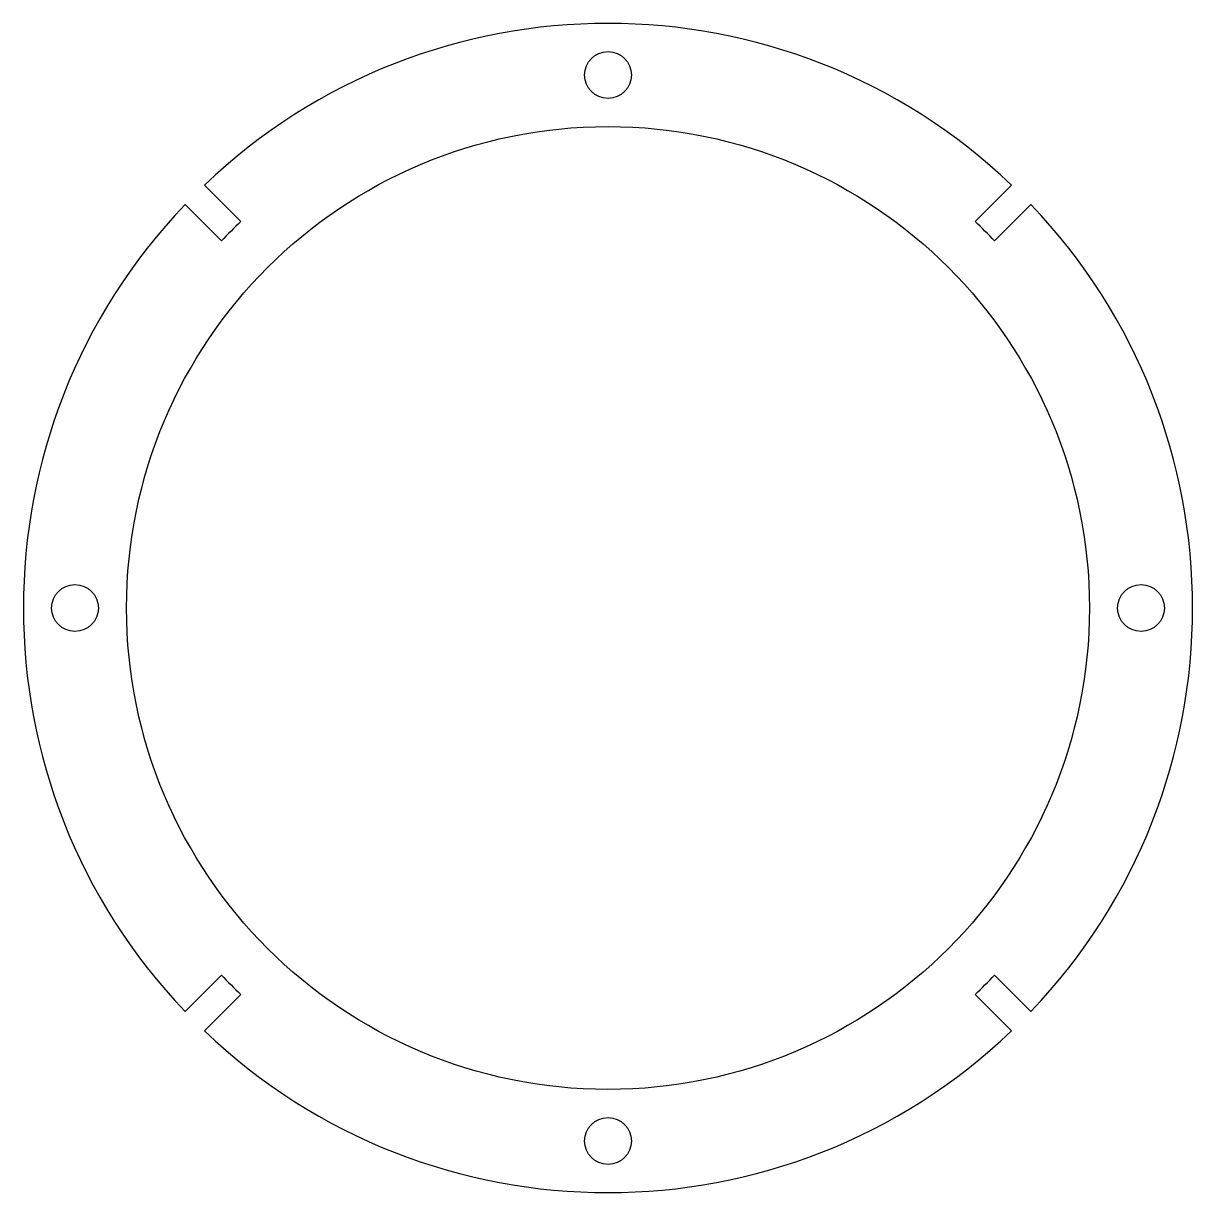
# Model space of a CAD drawing. Header units: millimetres. Extents: x -85 to 85, y -85 to 85.
import ezdxf

# ---------------------------------------------------------------- set-up
doc = ezdxf.new("R2010")
doc.units = ezdxf.units.MM
doc.layers.get('0').update_dxf_attribs({"linetype": 'CONTINUOUS'})

msp = doc.modelspace()

# ---------------------------------------------------------------- linework, layer by layer
at = {"color": 7, "linetype": 'CONTINUOUS', "lineweight": 25}
for p, q in [((-53.37, 56.2), (-58.67, 61.5)), ((58.67, 61.5), (53.37, 56.2)), ((-61.5, 58.67), (-56.2, 53.37)), ((56.2, 53.37), (61.5, 58.67)), ((-56.2, -53.37), (-61.5, -58.67)), ((61.5, -58.67), (56.2, -53.37)), ((-58.67, -61.5), (-53.37, -56.2)), ((53.37, -56.2), (58.67, -61.5))]:
    msp.add_line(p, q, dxfattribs=at)
for centre, radius in [((0, 77.5), 3.4), ((0, 0), 70), ((-77.5, 0), 3.4), ((77.5, 0), 3.4), ((0, -77.5), 3.4)]:
    msp.add_circle(centre, radius, dxfattribs=at)
for radius, start, end in [(85, 46.3483, 133.6517), (85, 136.3483, 223.6517), (85, 316.3483, 43.6517), (77.5, 133.5212, 136.4788), (77.5, 43.5212, 46.4788), (77.5, 223.5212, 226.4788), (77.5, 313.5212, 316.4788), (85, 226.3483, 313.6517)]:
    msp.add_arc((0, 0), radius, start, end, dxfattribs=at)

doc.saveas('drawing.dxf')
